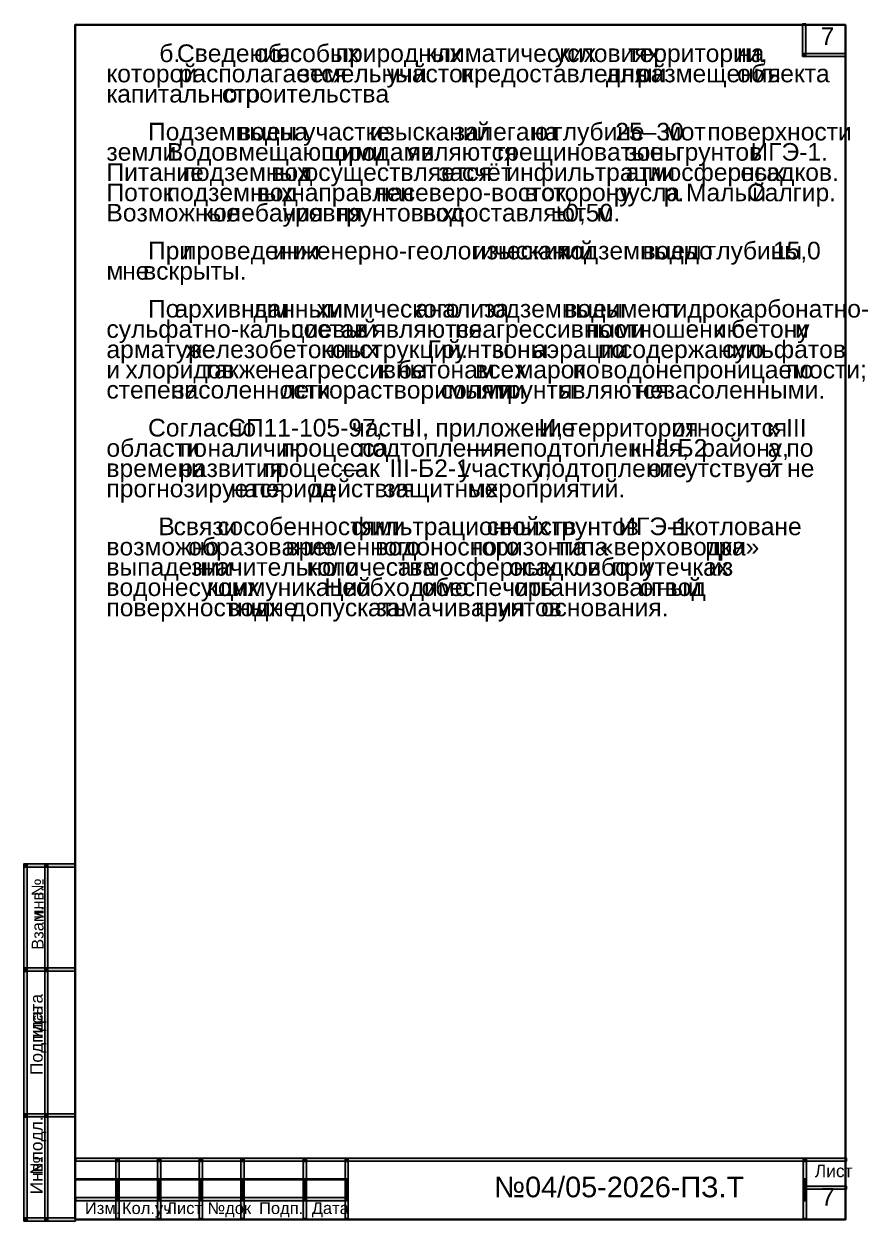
# Model space of a CAD drawing. Extents: x 8 to 21351, y 0 to 420.
# Drawn here: x 1867.8 to 2070.5, y 4.7 to 292.2 of the extents above; entities that cross this region are included whole.
import ezdxf

# ---------------------------------------------------------------- set-up
doc = ezdxf.new("R2010")
doc.units = 0
for name, color, linetype in [('TEY_REVIEW_AXIS', 7, 'Continuous'), ('TEY_REVIEW_LEADER', 7, 'Continuous'), ('TEY_REVIEW_LEVEL', 7, 'Continuous')]:
    doc.layers.add(name, color=color, linetype=linetype)
doc.styles.add('TEYPDFCAD_TEXT', font='arial.ttf')

msp = doc.modelspace()

# ---------------------------------------------------------------- hatches: boundary and pattern name
for points in [[(2054.83, 285.16), (2055.59, 285.16), (2055.59, 292.23), (2054.83, 292.23)], [(2054.83, 284.4), (2055.59, 284.4), (2055.59, 285.16), (2054.83, 285.16)], [(2054.83, 284.4), (2055.59, 284.4), (2055.59, 285.16), (2054.83, 285.16)], [(2055.59, 284.4), (2065.2, 284.4), (2065.2, 285.16), (2055.59, 285.16)], [(1867.8, 89.66), (1868.56, 89.66), (1868.56, 90.47), (1867.8, 90.47)], [(1867.8, 89.7), (1868.56, 89.7), (1868.56, 90.47), (1867.8, 90.47)], [(1867.8, 65.45), (1868.56, 65.45), (1868.56, 89.66), (1867.8, 89.66)], [(1868.56, 89.7), (1872.79, 89.7), (1872.79, 90.47), (1868.56, 90.47)], [(1872.79, 89.7), (1873.56, 89.7), (1873.56, 90.47), (1872.79, 90.47)], [(1872.79, 89.66), (1873.56, 89.66), (1873.56, 89.7), (1872.79, 89.7)], [(1872.79, 65.45), (1873.56, 65.45), (1873.56, 89.66), (1872.79, 89.66)], [(1873.56, 89.7), (1880.16, 89.7), (1880.16, 90.47), (1873.56, 90.47)], [(1867.8, 64.64), (1868.56, 64.64), (1868.56, 65.45), (1867.8, 65.45)], [(1867.8, 30.44), (1868.56, 30.44), (1868.56, 64.64), (1867.8, 64.64)], [(1868.56, 64.69), (1872.79, 64.69), (1872.79, 65.45), (1868.56, 65.45)], [(1872.79, 64.64), (1873.56, 64.64), (1873.56, 65.45), (1872.79, 65.45)], [(1872.79, 30.44), (1873.56, 30.44), (1873.56, 64.64), (1872.79, 64.64)], [(1873.56, 64.69), (1880.16, 64.69), (1880.16, 65.45), (1873.56, 65.45)], [(1867.8, 29.63), (1868.56, 29.63), (1868.56, 30.44), (1867.8, 30.44)], [(1867.8, 5.42), (1868.56, 5.42), (1868.56, 29.63), (1867.8, 29.63)], [(1868.56, 29.68), (1872.79, 29.68), (1872.79, 30.44), (1868.56, 30.44)], [(1872.79, 29.63), (1873.56, 29.63), (1873.56, 30.44), (1872.79, 30.44)], [(1872.79, 5.42), (1873.56, 5.42), (1873.56, 29.63), (1872.79, 29.63)], [(1873.56, 29.68), (1880.16, 29.68), (1880.16, 30.44), (1873.56, 30.44)], [(1880.29, 19.01), (1889.9, 19.01), (1889.9, 19.77), (1880.29, 19.77)], [(1889.9, 19.01), (1890.66, 19.01), (1890.66, 19.77), (1889.9, 19.77)], [(1889.9, 18.97), (1890.66, 18.97), (1890.66, 19.01), (1889.9, 19.01)], [(1889.9, 14.77), (1890.66, 14.77), (1890.66, 18.97), (1889.9, 18.97)], [(1890.66, 19.01), (1899.89, 19.01), (1899.89, 19.77), (1890.66, 19.77)], [(1899.89, 19.01), (1900.65, 19.01), (1900.65, 19.77), (1899.89, 19.77)], [(1899.89, 18.97), (1900.65, 18.97), (1900.65, 19.01), (1899.89, 19.01)], [(1899.89, 14.77), (1900.65, 14.77), (1900.65, 18.97), (1899.89, 18.97)], [(1900.65, 19.01), (1909.92, 19.01), (1909.92, 19.77), (1900.65, 19.77)], [(1909.92, 19.01), (1910.68, 19.01), (1910.68, 19.77), (1909.92, 19.77)], [(1909.92, 18.97), (1910.68, 18.97), (1910.68, 19.01), (1909.92, 19.01)], [(1909.92, 14.77), (1910.68, 14.77), (1910.68, 18.97), (1909.92, 18.97)], [(1910.68, 19.01), (1919.91, 19.01), (1919.91, 19.77), (1910.68, 19.77)], [(1919.91, 19.01), (1920.67, 19.01), (1920.67, 19.77), (1919.91, 19.77)], [(1919.91, 18.97), (1920.67, 18.97), (1920.67, 19.01), (1919.91, 19.01)], [(1919.91, 14.77), (1920.67, 14.77), (1920.67, 18.97), (1919.91, 18.97)], [(1920.67, 19.01), (1934.9, 19.01), (1934.9, 19.77), (1920.67, 19.77)], [(1934.9, 19.01), (1935.66, 19.01), (1935.66, 19.77), (1934.9, 19.77)], [(1934.9, 18.97), (1935.66, 18.97), (1935.66, 19.01), (1934.9, 19.01)], [(1934.9, 14.77), (1935.66, 14.77), (1935.66, 18.97), (1934.9, 18.97)], [(1935.66, 19.01), (1944.93, 19.01), (1944.93, 19.77), (1935.66, 19.77)], [(1944.93, 19.01), (1945.69, 19.01), (1945.69, 19.77), (1944.93, 19.77)], [(1944.93, 18.97), (1945.69, 18.97), (1945.69, 19.01), (1944.93, 19.01)], [(1944.93, 14.77), (1945.69, 14.77), (1945.69, 18.97), (1944.93, 18.97)], [(1945.69, 19.01), (2054.95, 19.01), (2054.95, 19.77), (1945.69, 19.77)], [(2054.95, 19.01), (2055.72, 19.01), (2055.72, 19.77), (2054.95, 19.77)], [(2054.95, 18.97), (2055.72, 18.97), (2055.72, 19.01), (2054.95, 19.01)], [(2054.95, 14.77), (2055.72, 14.77), (2055.72, 18.97), (2054.95, 18.97)], [(2055.72, 19.01), (2065.33, 19.01), (2065.33, 19.77), (2055.72, 19.77)], [(1880.29, 14.52), (1889.9, 14.52), (1889.9, 14.77), (1880.29, 14.77)], [(1889.9, 13.97), (1890.66, 13.97), (1890.66, 14.77), (1889.9, 14.77)], [(1890.66, 14.52), (1899.89, 14.52), (1899.89, 14.77), (1890.66, 14.77)], [(1899.89, 13.97), (1900.65, 13.97), (1900.65, 14.77), (1899.89, 14.77)], [(1900.65, 14.52), (1909.92, 14.52), (1909.92, 14.77), (1900.65, 14.77)], [(1909.92, 13.97), (1910.68, 13.97), (1910.68, 14.77), (1909.92, 14.77)], [(1910.68, 14.52), (1919.91, 14.52), (1919.91, 14.77), (1910.68, 14.77)], [(1919.91, 13.97), (1920.67, 13.97), (1920.67, 14.77), (1919.91, 14.77)], [(1920.67, 14.52), (1934.9, 14.52), (1934.9, 14.77), (1920.67, 14.77)], [(1934.9, 13.97), (1935.66, 13.97), (1935.66, 14.77), (1934.9, 14.77)], [(1935.66, 14.52), (1944.93, 14.52), (1944.93, 14.77), (1935.66, 14.77)], [(1944.93, 13.97), (1945.69, 13.97), (1945.69, 14.77), (1944.93, 14.77)], [(2054.95, 13.97), (2055.72, 13.97), (2055.72, 14.77), (2054.95, 14.77)], [(1889.9, 13.04), (1890.66, 13.04), (1890.66, 13.97), (1889.9, 13.97)], [(1889.9, 12.23), (1890.66, 12.23), (1890.66, 13.04), (1889.9, 13.04)], [(1889.9, 10.29), (1890.66, 10.29), (1890.66, 12.23), (1889.9, 12.23)], [(1899.89, 13.04), (1900.65, 13.04), (1900.65, 13.97), (1899.89, 13.97)], [(1899.89, 12.23), (1900.65, 12.23), (1900.65, 13.04), (1899.89, 13.04)], [(1899.89, 10.29), (1900.65, 10.29), (1900.65, 12.23), (1899.89, 12.23)], [(1909.92, 13.04), (1910.68, 13.04), (1910.68, 13.97), (1909.92, 13.97)], [(1909.92, 12.23), (1910.68, 12.23), (1910.68, 13.04), (1909.92, 13.04)], [(1909.92, 10.29), (1910.68, 10.29), (1910.68, 12.23), (1909.92, 12.23)], [(1919.91, 13.04), (1920.67, 13.04), (1920.67, 13.97), (1919.91, 13.97)], [(1919.91, 12.23), (1920.67, 12.23), (1920.67, 13.04), (1919.91, 13.04)], [(1919.91, 10.29), (1920.67, 10.29), (1920.67, 12.23), (1919.91, 12.23)], [(1934.9, 13.04), (1935.66, 13.04), (1935.66, 13.97), (1934.9, 13.97)], [(1934.9, 12.23), (1935.66, 12.23), (1935.66, 13.04), (1934.9, 13.04)], [(1934.9, 10.29), (1935.66, 10.29), (1935.66, 12.23), (1934.9, 12.23)], [(1944.93, 13.04), (1945.69, 13.04), (1945.69, 13.97), (1944.93, 13.97)], [(1944.93, 12.23), (1945.69, 12.23), (1945.69, 13.04), (1944.93, 13.04)], [(1944.93, 10.29), (1945.69, 10.29), (1945.69, 12.23), (1944.93, 12.23)], [(2054.95, 13.04), (2055.72, 13.04), (2055.72, 13.97), (2054.95, 13.97)], [(2054.95, 12.23), (2055.72, 12.23), (2055.72, 13.04), (2054.95, 13.04)], [(2054.95, 10.29), (2055.72, 10.29), (2055.72, 12.23), (2054.95, 12.23)], [(2055.72, 12.28), (2065.33, 12.28), (2065.33, 13.04), (2055.72, 13.04)], [(1880.29, 9.52), (1889.9, 9.52), (1889.9, 10.29), (1880.29, 10.29)], [(1889.9, 9.48), (1890.66, 9.48), (1890.66, 10.29), (1889.9, 10.29)], [(1889.9, 5.29), (1890.66, 5.29), (1890.66, 9.48), (1889.9, 9.48)], [(1890.66, 9.52), (1899.89, 9.52), (1899.89, 10.29), (1890.66, 10.29)], [(1899.89, 9.48), (1900.65, 9.48), (1900.65, 10.29), (1899.89, 10.29)], [(1899.89, 5.29), (1900.65, 5.29), (1900.65, 9.48), (1899.89, 9.48)], [(1900.65, 9.52), (1909.92, 9.52), (1909.92, 10.29), (1900.65, 10.29)], [(1909.92, 9.48), (1910.68, 9.48), (1910.68, 10.29), (1909.92, 10.29)], [(1909.92, 5.29), (1910.68, 5.29), (1910.68, 9.48), (1909.92, 9.48)], [(1910.68, 9.52), (1919.91, 9.52), (1919.91, 10.29), (1910.68, 10.29)], [(1919.91, 9.48), (1920.67, 9.48), (1920.67, 10.29), (1919.91, 10.29)], [(1919.91, 5.29), (1920.67, 5.29), (1920.67, 9.48), (1919.91, 9.48)], [(1920.67, 9.52), (1934.9, 9.52), (1934.9, 10.29), (1920.67, 10.29)], [(1934.9, 9.48), (1935.66, 9.48), (1935.66, 10.29), (1934.9, 10.29)], [(1934.9, 5.29), (1935.66, 5.29), (1935.66, 9.48), (1934.9, 9.48)], [(1935.66, 9.52), (1944.93, 9.52), (1944.93, 10.29), (1935.66, 10.29)], [(1944.93, 9.48), (1945.69, 9.48), (1945.69, 10.29), (1944.93, 10.29)], [(1944.93, 5.29), (1945.69, 5.29), (1945.69, 9.48), (1944.93, 9.48)], [(2054.95, 9.48), (2055.72, 9.48), (2055.72, 10.29), (2054.95, 10.29)], [(2054.95, 5.29), (2055.72, 5.29), (2055.72, 9.48), (2054.95, 9.48)], [(1867.8, 4.66), (1868.56, 4.66), (1868.56, 5.42), (1867.8, 5.42)], [(1867.8, 4.66), (1868.56, 4.66), (1868.56, 5.42), (1867.8, 5.42)], [(1868.56, 4.66), (1872.79, 4.66), (1872.79, 5.42), (1868.56, 5.42)], [(1872.79, 4.66), (1873.56, 4.66), (1873.56, 5.42), (1872.79, 5.42)], [(1873.56, 4.66), (1880.16, 4.66), (1880.16, 5.42), (1873.56, 5.42)]]:
    msp.add_hatch(color=256).paths.add_polyline_path(points)

# ---------------------------------------------------------------- linework, layer by layer
for points in [[(2054.83, 285.16), (2055.59, 285.16), (2055.59, 292.23), (2054.83, 292.23)], [(2054.83, 284.4), (2055.59, 284.4), (2055.59, 285.16), (2054.83, 285.16)], [(2054.83, 284.4), (2055.59, 284.4), (2055.59, 285.16), (2054.83, 285.16)], [(2055.59, 284.4), (2065.2, 284.4), (2065.2, 285.16), (2055.59, 285.16)], [(1867.8, 89.66), (1868.56, 89.66), (1868.56, 90.47), (1867.8, 90.47)], [(1867.8, 89.7), (1868.56, 89.7), (1868.56, 90.47), (1867.8, 90.47)], [(1867.8, 65.45), (1868.56, 65.45), (1868.56, 89.66), (1867.8, 89.66)], [(1868.56, 89.7), (1872.79, 89.7), (1872.79, 90.47), (1868.56, 90.47)], [(1872.79, 89.7), (1873.56, 89.7), (1873.56, 90.47), (1872.79, 90.47)], [(1872.79, 89.66), (1873.56, 89.66), (1873.56, 89.7), (1872.79, 89.7)], [(1872.79, 65.45), (1873.56, 65.45), (1873.56, 89.66), (1872.79, 89.66)], [(1873.56, 89.7), (1880.16, 89.7), (1880.16, 90.47), (1873.56, 90.47)], [(1867.8, 64.64), (1868.56, 64.64), (1868.56, 65.45), (1867.8, 65.45)], [(1867.8, 30.44), (1868.56, 30.44), (1868.56, 64.64), (1867.8, 64.64)], [(1868.56, 64.69), (1872.79, 64.69), (1872.79, 65.45), (1868.56, 65.45)], [(1872.79, 64.64), (1873.56, 64.64), (1873.56, 65.45), (1872.79, 65.45)], [(1872.79, 30.44), (1873.56, 30.44), (1873.56, 64.64), (1872.79, 64.64)], [(1873.56, 64.69), (1880.16, 64.69), (1880.16, 65.45), (1873.56, 65.45)], [(1867.8, 29.63), (1868.56, 29.63), (1868.56, 30.44), (1867.8, 30.44)], [(1867.8, 5.42), (1868.56, 5.42), (1868.56, 29.63), (1867.8, 29.63)], [(1868.56, 29.68), (1872.79, 29.68), (1872.79, 30.44), (1868.56, 30.44)], [(1872.79, 29.63), (1873.56, 29.63), (1873.56, 30.44), (1872.79, 30.44)], [(1872.79, 5.42), (1873.56, 5.42), (1873.56, 29.63), (1872.79, 29.63)], [(1873.56, 29.68), (1880.16, 29.68), (1880.16, 30.44), (1873.56, 30.44)], [(1880.29, 19.01), (1889.9, 19.01), (1889.9, 19.77), (1880.29, 19.77)], [(1889.9, 19.01), (1890.66, 19.01), (1890.66, 19.77), (1889.9, 19.77)], [(1889.9, 18.97), (1890.66, 18.97), (1890.66, 19.01), (1889.9, 19.01)], [(1889.9, 14.77), (1890.66, 14.77), (1890.66, 18.97), (1889.9, 18.97)], [(1890.66, 19.01), (1899.89, 19.01), (1899.89, 19.77), (1890.66, 19.77)], [(1899.89, 19.01), (1900.65, 19.01), (1900.65, 19.77), (1899.89, 19.77)], [(1899.89, 18.97), (1900.65, 18.97), (1900.65, 19.01), (1899.89, 19.01)], [(1899.89, 14.77), (1900.65, 14.77), (1900.65, 18.97), (1899.89, 18.97)], [(1900.65, 19.01), (1909.92, 19.01), (1909.92, 19.77), (1900.65, 19.77)], [(1909.92, 19.01), (1910.68, 19.01), (1910.68, 19.77), (1909.92, 19.77)], [(1909.92, 18.97), (1910.68, 18.97), (1910.68, 19.01), (1909.92, 19.01)], [(1909.92, 14.77), (1910.68, 14.77), (1910.68, 18.97), (1909.92, 18.97)], [(1910.68, 19.01), (1919.91, 19.01), (1919.91, 19.77), (1910.68, 19.77)], [(1919.91, 19.01), (1920.67, 19.01), (1920.67, 19.77), (1919.91, 19.77)], [(1919.91, 18.97), (1920.67, 18.97), (1920.67, 19.01), (1919.91, 19.01)], [(1919.91, 14.77), (1920.67, 14.77), (1920.67, 18.97), (1919.91, 18.97)], [(1920.67, 19.01), (1934.9, 19.01), (1934.9, 19.77), (1920.67, 19.77)], [(1934.9, 19.01), (1935.66, 19.01), (1935.66, 19.77), (1934.9, 19.77)], [(1934.9, 18.97), (1935.66, 18.97), (1935.66, 19.01), (1934.9, 19.01)], [(1934.9, 14.77), (1935.66, 14.77), (1935.66, 18.97), (1934.9, 18.97)], [(1935.66, 19.01), (1944.93, 19.01), (1944.93, 19.77), (1935.66, 19.77)], [(1944.93, 19.01), (1945.69, 19.01), (1945.69, 19.77), (1944.93, 19.77)], [(1944.93, 18.97), (1945.69, 18.97), (1945.69, 19.01), (1944.93, 19.01)], [(1944.93, 14.77), (1945.69, 14.77), (1945.69, 18.97), (1944.93, 18.97)], [(1945.69, 19.01), (2054.95, 19.01), (2054.95, 19.77), (1945.69, 19.77)], [(2054.95, 19.01), (2055.72, 19.01), (2055.72, 19.77), (2054.95, 19.77)], [(2054.95, 18.97), (2055.72, 18.97), (2055.72, 19.01), (2054.95, 19.01)], [(2054.95, 14.77), (2055.72, 14.77), (2055.72, 18.97), (2054.95, 18.97)], [(2055.72, 19.01), (2065.33, 19.01), (2065.33, 19.77), (2055.72, 19.77)], [(1880.29, 14.52), (1889.9, 14.52), (1889.9, 14.77), (1880.29, 14.77)], [(1889.9, 13.97), (1890.66, 13.97), (1890.66, 14.77), (1889.9, 14.77)], [(1890.66, 14.52), (1899.89, 14.52), (1899.89, 14.77), (1890.66, 14.77)], [(1899.89, 13.97), (1900.65, 13.97), (1900.65, 14.77), (1899.89, 14.77)], [(1900.65, 14.52), (1909.92, 14.52), (1909.92, 14.77), (1900.65, 14.77)], [(1909.92, 13.97), (1910.68, 13.97), (1910.68, 14.77), (1909.92, 14.77)], [(1910.68, 14.52), (1919.91, 14.52), (1919.91, 14.77), (1910.68, 14.77)], [(1919.91, 13.97), (1920.67, 13.97), (1920.67, 14.77), (1919.91, 14.77)], [(1920.67, 14.52), (1934.9, 14.52), (1934.9, 14.77), (1920.67, 14.77)], [(1934.9, 13.97), (1935.66, 13.97), (1935.66, 14.77), (1934.9, 14.77)], [(1935.66, 14.52), (1944.93, 14.52), (1944.93, 14.77), (1935.66, 14.77)], [(1944.93, 13.97), (1945.69, 13.97), (1945.69, 14.77), (1944.93, 14.77)], [(2054.95, 13.97), (2055.72, 13.97), (2055.72, 14.77), (2054.95, 14.77)], [(1889.9, 13.04), (1890.66, 13.04), (1890.66, 13.97), (1889.9, 13.97)], [(1889.9, 12.23), (1890.66, 12.23), (1890.66, 13.04), (1889.9, 13.04)], [(1889.9, 10.29), (1890.66, 10.29), (1890.66, 12.23), (1889.9, 12.23)], [(1899.89, 13.04), (1900.65, 13.04), (1900.65, 13.97), (1899.89, 13.97)], [(1899.89, 12.23), (1900.65, 12.23), (1900.65, 13.04), (1899.89, 13.04)], [(1899.89, 10.29), (1900.65, 10.29), (1900.65, 12.23), (1899.89, 12.23)], [(1909.92, 13.04), (1910.68, 13.04), (1910.68, 13.97), (1909.92, 13.97)], [(1909.92, 12.23), (1910.68, 12.23), (1910.68, 13.04), (1909.92, 13.04)], [(1909.92, 10.29), (1910.68, 10.29), (1910.68, 12.23), (1909.92, 12.23)], [(1919.91, 13.04), (1920.67, 13.04), (1920.67, 13.97), (1919.91, 13.97)], [(1919.91, 12.23), (1920.67, 12.23), (1920.67, 13.04), (1919.91, 13.04)], [(1919.91, 10.29), (1920.67, 10.29), (1920.67, 12.23), (1919.91, 12.23)], [(1934.9, 13.04), (1935.66, 13.04), (1935.66, 13.97), (1934.9, 13.97)], [(1934.9, 12.23), (1935.66, 12.23), (1935.66, 13.04), (1934.9, 13.04)], [(1934.9, 10.29), (1935.66, 10.29), (1935.66, 12.23), (1934.9, 12.23)], [(1944.93, 13.04), (1945.69, 13.04), (1945.69, 13.97), (1944.93, 13.97)], [(1944.93, 12.23), (1945.69, 12.23), (1945.69, 13.04), (1944.93, 13.04)], [(1944.93, 10.29), (1945.69, 10.29), (1945.69, 12.23), (1944.93, 12.23)], [(2054.95, 13.04), (2055.72, 13.04), (2055.72, 13.97), (2054.95, 13.97)], [(2054.95, 12.23), (2055.72, 12.23), (2055.72, 13.04), (2054.95, 13.04)], [(2054.95, 10.29), (2055.72, 10.29), (2055.72, 12.23), (2054.95, 12.23)], [(2055.72, 12.28), (2065.33, 12.28), (2065.33, 13.04), (2055.72, 13.04)], [(1880.29, 9.52), (1889.9, 9.52), (1889.9, 10.29), (1880.29, 10.29)], [(1889.9, 9.48), (1890.66, 9.48), (1890.66, 10.29), (1889.9, 10.29)], [(1889.9, 5.29), (1890.66, 5.29), (1890.66, 9.48), (1889.9, 9.48)], [(1890.66, 9.52), (1899.89, 9.52), (1899.89, 10.29), (1890.66, 10.29)], [(1899.89, 9.48), (1900.65, 9.48), (1900.65, 10.29), (1899.89, 10.29)], [(1899.89, 5.29), (1900.65, 5.29), (1900.65, 9.48), (1899.89, 9.48)], [(1900.65, 9.52), (1909.92, 9.52), (1909.92, 10.29), (1900.65, 10.29)], [(1909.92, 9.48), (1910.68, 9.48), (1910.68, 10.29), (1909.92, 10.29)], [(1909.92, 5.29), (1910.68, 5.29), (1910.68, 9.48), (1909.92, 9.48)], [(1910.68, 9.52), (1919.91, 9.52), (1919.91, 10.29), (1910.68, 10.29)], [(1919.91, 9.48), (1920.67, 9.48), (1920.67, 10.29), (1919.91, 10.29)], [(1919.91, 5.29), (1920.67, 5.29), (1920.67, 9.48), (1919.91, 9.48)], [(1920.67, 9.52), (1934.9, 9.52), (1934.9, 10.29), (1920.67, 10.29)], [(1934.9, 9.48), (1935.66, 9.48), (1935.66, 10.29), (1934.9, 10.29)], [(1934.9, 5.29), (1935.66, 5.29), (1935.66, 9.48), (1934.9, 9.48)], [(1935.66, 9.52), (1944.93, 9.52), (1944.93, 10.29), (1935.66, 10.29)], [(1944.93, 9.48), (1945.69, 9.48), (1945.69, 10.29), (1944.93, 10.29)], [(1944.93, 5.29), (1945.69, 5.29), (1945.69, 9.48), (1944.93, 9.48)], [(2054.95, 9.48), (2055.72, 9.48), (2055.72, 10.29), (2054.95, 10.29)], [(2054.95, 5.29), (2055.72, 5.29), (2055.72, 9.48), (2054.95, 9.48)], [(1867.8, 4.66), (1868.56, 4.66), (1868.56, 5.42), (1867.8, 5.42)], [(1867.8, 4.66), (1868.56, 4.66), (1868.56, 5.42), (1867.8, 5.42)], [(1868.56, 4.66), (1872.79, 4.66), (1872.79, 5.42), (1868.56, 5.42)], [(1872.79, 4.66), (1873.56, 4.66), (1873.56, 5.42), (1872.79, 5.42)], [(1873.56, 4.66), (1880.16, 4.66), (1880.16, 5.42), (1873.56, 5.42)]]:
    msp.add_lwpolyline(points, close=True)
at = {"layer": 'TEY_REVIEW_AXIS', "lineweight": 35}
msp.add_lwpolyline([(1880.1, 5), (2065.09, 5), (2065.09, 292), (1880.1, 292)], close=True, dxfattribs=at)

# ---------------------------------------------------------------- texts
at = {"color": 7, "style": 'TEYPDFCAD_TEXT'}
for s, height, p in [('б.', 4.233, (1900.31, 283.08)), ('об', 4.233, (1923.09, 283.08)), ('особых', 4.233, (1928.38, 283.08)), ('Сведения', 4.233, (1904.54, 283.08)), ('природных', 4.233, (1942.69, 283.08)), ('климатических', 4.2333, (1964.32, 283.08)), ('условиях', 4.233, (1995.31, 283.08)), ('территории,', 4.2333, (2012.96, 283.08)), ('на', 4.233, (2039.08, 283.08)), ('земельный', 4.233, (1933.8, 278.21)), ('предоставленный', 4.2333, (1972.66, 278.21)), ('объекта', 4.233, (2039.08, 278.21)), ('располагается', 4.2333, (1904.97, 278.21)), ('участок,', 4.233, (1954.92, 278.21)), ('для', 4.233, (2007.54, 278.21)), ('размещения', 4.233, (2015.03, 278.21)), ('капитального', 4.2333, (1887.61, 273.35)), ('строительства', 4.2333, (1915.34, 273.35)), ('Подземные', 4.233, (1897.6, 264.24)), ('воды', 4.233, (1919.24, 264.24)), ('на', 4.233, (1929.44, 264.24)), ('участке', 4.233, (1934.86, 264.24)), ('изысканий', 4.233, (1950.86, 264.24)), ('залегают', 4.233, (1971.05, 264.24)), ('на', 4.233, (1989.59, 264.24)), ('глубине', 4.233, (1995.06, 264.24)), ('25–30', 4.233, (2009.83, 264.24)), ('м', 4.23, (2021.64, 264.24)), ('от', 4.233, (2025.54, 264.24)), ('поверхности', 4.2333, (2031.93, 264.24)), ('земли.', 4.233, (1887.61, 259.38)), ('Водовмещающими', 4.2333, (1902.13, 259.38)), ('породами', 4.233, (1939.17, 259.38)), ('являются', 4.233, (1959.96, 259.38)), ('трещиноватые', 4.2333, (1980.7, 259.38)), ('зоны', 4.233, (2012.28, 259.38)), ('грунтов', 4.233, (2024.31, 259.38)), ('ИГЭ-1.', 4.233, (2042.3, 259.38)), ('инфильтрации', 4.2333, (1983.66, 254.51)), ('атмосферных', 4.2333, (2012.32, 254.51)), ('Питание', 4.233, (1887.61, 254.51)), ('подземных', 4.233, (1905.9, 254.51)), ('вод', 4.233, (1927.24, 254.51)), ('осуществляется', 4.2333, (1935.2, 254.51)), ('за', 4.233, (1967.32, 254.51)), ('счёт', 4.233, (1973, 254.51)), ('осадков.', 4.233, (2039.88, 254.51)), ('Поток', 4.233, (1887.61, 249.64)), ('Малый', 4.233, (2026.8, 249.64)), ('Салгир.', 4.233, (2041.45, 249.64)), ('подземных', 4.233, (1902.09, 249.64)), ('вод', 4.233, (1923.72, 249.64)), ('направлен', 4.233, (1931.98, 249.64)), ('на', 4.233, (1952.38, 249.64)), ('северо-восток,', 4.2333, (1958.78, 249.64)), ('в', 4.23, (1988.02, 249.64)), ('сторону', 4.233, (1992, 249.64)), ('русла', 4.233, (2009.45, 249.64)), ('р.', 4.233, (2021.47, 249.64)), ('Возможные', 4.233, (1887.61, 244.77)), ('колебания', 4.233, (1910.64, 244.77)), ('уровня', 4.233, (1929.94, 244.77)), ('грунтовых', 4.233, (1943.02, 244.77)), ('вод', 4.233, (1963.56, 244.77)), ('составляют', 4.233, (1970.71, 244.77)), ('м.', 4.233, (2005.34, 244.77)), ('При', 4.233, (1897.6, 235.67)), ('проведении', 4.233, (1906.03, 235.67)), ('инженерно-геологических', 4.2333, (1927.62, 235.67)), ('изысканий', 4.233, (1975.62, 235.67)), ('подземные', 4.233, (1995.77, 235.67)), ('воды', 4.233, (2016.39, 235.67)), ('до', 4.233, (2026.51, 235.67)), ('глубины', 4.233, (2031.92, 235.67)), ('15,0', 4.233, (2047.67, 235.67)), ('м', 4.23, (1887.61, 230.8)), ('не', 4.233, (1891.38, 230.8)), ('вскрыты.', 4.233, (1896.42, 230.8)), ('По', 4.233, (1897.6, 221.7)), ('архивным', 4.233, (1903.95, 221.7)), ('данным', 4.233, (1922.88, 221.7)), ('химического', 4.2333, (1938.12, 221.7)), ('анализа', 4.233, (1961.7, 221.7)), ('подземные', 4.233, (1976.98, 221.7)), ('воды', 4.233, (1997.6, 221.7)), ('имеют', 4.233, (2007.76, 221.7)), ('гидрокарбонатно-', 4.2333, (2021.69, 221.7)), ('сульфатно-кальциевый', 4.2333, (1887.61, 216.83)), ('состав', 4.233, (1932.02, 216.83)), ('и', 4.23, (1947.13, 216.83)), ('являются', 4.233, (1951.53, 216.83)), ('неагрессивными', 4.2333, (1971.34, 216.83)), ('по', 4.233, (2002.88, 216.83)), ('отношению', 4.233, (2009.4, 216.83)), ('к', 4.23, (2033.32, 216.83)), ('бетону', 4.233, (2037.6, 216.83)), ('и', 4.23, (2053.01, 216.83)), ('железобетонных', 4.2333, (1906.62, 211.96)), ('конструкций.', 4.2333, (1939.17, 211.96)), ('Грунты', 4.233, (1964.74, 211.96)), ('сульфатов', 4.233, (2035.48, 211.96)), ('арматуре', 4.233, (1887.61, 211.96)), ('зоны', 4.233, (1980.24, 211.96)), ('аэрации', 4.233, (1990.06, 211.96)), ('по', 4.233, (2005.68, 211.96)), ('содержанию', 4.233, (2010.97, 211.96)), ('и', 4.23, (1887.61, 207.09)), ('хлоридов', 4.233, (1892.18, 207.09)), ('также', 4.233, (1910.81, 207.09)), ('неагрессивны', 4.2333, (1926.22, 207.09)), ('к', 4.23, (1953.14, 207.09)), ('бетонам', 4.233, (1957.59, 207.09)), ('всех', 4.233, (1976.17, 207.09)), ('марок', 4.233, (1986.08, 207.09)), ('по', 4.233, (1999.58, 207.09)), ('водонепроницаемости;', 4.2333, (2006.27, 207.09)), ('по', 4.233, (2050.89, 207.09)), ('степени', 4.233, (1887.61, 202.23)), ('засоленности', 4.2333, (1903.65, 202.23)), ('легкорастворимыми', 4.2333, (1929.6, 202.23)), ('солями', 4.233, (1967.88, 202.23)), ('грунты', 4.233, (1981.63, 202.23)), ('являются', 4.233, (1996.33, 202.23)), ('незасоленными.', 4.2333, (2014.91, 202.23)), ('Согласно', 4.233, (1897.6, 193.12)), ('СП', 4.233, (1916.86, 193.12)), ('11-105-97,', 4.233, (1925.33, 193.12)), ('часть', 4.233, (1946.58, 193.12)), ('II,', 4.233, (1960.17, 193.12)), ('приложение', 4.233, (1966.61, 193.12)), ('И,', 4.233, (1991.46, 193.12)), ('территория', 4.233, (1998.14, 193.12)), ('относится', 4.233, (2023.42, 193.12)), ('к', 4.23, (2046.28, 193.12)), ('III', 4.233, (2050.85, 193.12)), ('области', 4.233, (1887.61, 188.26)), ('району,', 4.233, (2030.49, 188.26)), ('по', 4.233, (1905.26, 188.26)), ('наличию', 4.233, (1911.91, 188.26)), ('процесса', 4.233, (1929.61, 188.26)), ('подтопления', 4.2333, (1948.19, 188.26)), ('—', 4.23, (1974.22, 188.26)), ('неподтопленная,', 4.2333, (1980.41, 188.26)), ('к', 4.23, (2013.47, 188.26)), ('III-Б2', 4.233, (2017.87, 188.26)), ('а', 4.23, (2046.4, 188.26)), ('по', 4.233, (2050.93, 188.26)), ('III-Б2-1', 4.233, (1955.55, 183.39)), ('времени', 4.233, (1887.61, 183.39)), ('развития', 4.233, (1905.09, 183.39)), ('процесса', 4.233, (1924.95, 183.39)), ('—', 4.23, (1944.04, 183.39)), ('к', 4.23, (1950.69, 183.39)), ('участку;', 4.233, (1972.23, 183.39)), ('подтопление', 4.2333, (1991.28, 183.39)), ('отсутствует', 4.2333, (2017.7, 183.39)), ('и', 4.23, (2046.1, 183.39)), ('не', 4.233, (2051.1, 183.39)), ('прогнозируется', 4.2333, (1887.61, 178.52)), ('на', 4.233, (1917.41, 178.52)), ('период', 4.233, (1922.71, 178.52)), ('действия', 4.233, (1936.29, 178.52)), ('защитных', 4.233, (1954.33, 178.52)), ('мероприятий.', 4.2333, (1974.35, 178.52)), ('В', 4.23, (1900.1, 169.42)), ('связи', 4.233, (1903.74, 169.42)), ('с', 4.23, (1914.24, 169.42)), ('особенностями', 4.2333, (1917.16, 169.42)), ('фильтрационных', 4.2333, (1946.41, 169.42)), ('свойств', 4.233, (1978.97, 169.42)), ('грунтов', 4.233, (1994.71, 169.42)), ('ИГЭ-1', 4.233, (2010.55, 169.42)), ('в', 4.23, (2023.37, 169.42)), ('котловане', 4.233, (2026.3, 169.42)), ('возможно', 4.233, (1887.61, 164.55)), ('образование', 4.2333, (1907.26, 164.55)), ('временного', 4.233, (1930.62, 164.55)), ('водоносного', 4.2333, (1952.17, 164.55)), ('горизонта', 4.233, (1975.54, 164.55)), ('типа', 4.233, (1995.65, 164.55)), ('«верховодка»', 4.2333, (2006.11, 164.55)), ('при', 4.233, (2031.42, 164.55)), ('атмосферных', 4.2333, (1957.59, 159.68)), ('либо', 4.233, (1999.63, 159.68)), ('выпадении', 4.233, (1887.61, 159.68)), ('значительного', 4.2333, (1907.97, 159.68)), ('количества', 4.233, (1935.7, 159.68)), ('осадков', 4.233, (1984.39, 159.68)), ('при', 4.233, (2008.9, 159.68)), ('утечках', 4.233, (2016.3, 159.68)), ('из', 4.233, (2032.13, 159.68)), ('коммуникаций.', 4.2333, (1911.78, 154.81)), ('Необходимо', 4.233, (1939.97, 154.81)), ('обеспечить', 4.233, (1963.26, 154.81)), ('организованный', 4.2333, (1985.48, 154.81)), ('водонесущих', 4.2333, (1887.61, 154.81)), ('отвод', 4.233, (2015.67, 154.81)), ('поверхностных', 4.2333, (1887.61, 149.94)), ('вод', 4.233, (1916.61, 149.94)), ('и', 4.23, (1923.76, 149.94)), ('не', 4.233, (1926.94, 149.94)), ('допускать', 4.233, (1931.98, 149.94)), ('замачивания', 4.2333, (1952.25, 149.94)), ('грунтов', 4.233, (1976.17, 149.94)), ('основания.', 4.233, (1991.96, 149.94)), ('Лист', 2.988, (2057.75, 15.2)), ('№04/05-2026-ПЗ.Т', 4.953, (1980.74, 10.37)), ('Кол.уч', 2.836, (1891.34, 6.35)), ('Лист', 2.836, (1901.96, 6.35)), ('№док', 2.836, (1911.87, 6.35)), ('Подп.', 2.836, (1924.27, 6.35)), ('Дата', 2.836, (1936.93, 6.35))]:
    msp.add_text(s, height=height, dxfattribs=at).set_placement(p)
for s, height, p in [('№', 2.84, (1872.5, 82.72)), ('инв.', 2.836, (1872.5, 77.26)), ('Взам.', 2.836, (1872.5, 69.81)), ('дата', 2.988, (1872.29, 50.24)), ('Подпись', 2.988, (1872.29, 39.71)), ('и', 2.99, (1872.29, 48.34)), ('подл.', 2.988, (1872.29, 19.18)), ('№', 2.99, (1872.29, 15.79)), ('Инв.', 2.988, (1872.29, 11.09))]:
    msp.add_text(s, height=height, rotation=90, dxfattribs=at).set_placement(p)
at = {"layer": 'TEY_REVIEW_LEADER', "color": 7, "style": 'TEYPDFCAD_TEXT'}
for s, height, p in [('7', 4.23, (2059.15, 287.19)), ('которой', 4.233, (1887.61, 278.21)), ('7', 4.23, (2059.23, 8.34)), ('Изм.', 2.836, (1882.45, 6.35))]:
    msp.add_text(s, height=height, dxfattribs=at).set_placement(p)
at = {"layer": 'TEY_REVIEW_LEVEL', "color": 7, "style": 'TEYPDFCAD_TEXT'}
msp.add_text('±0,50', height=4.233, dxfattribs=at).set_placement((1994.55, 244.77))

doc.saveas('drawing.dxf')
